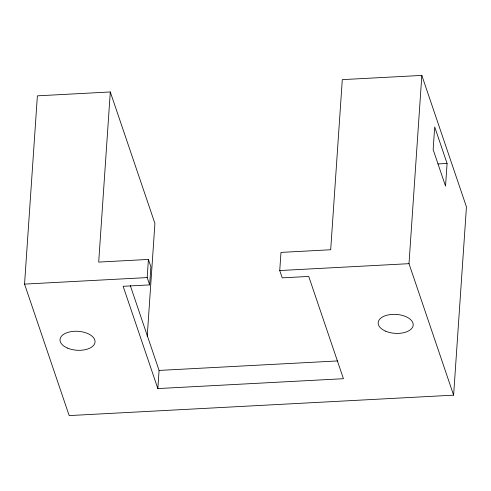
<?xml version="1.0" encoding="UTF-8"?>
<svg xmlns="http://www.w3.org/2000/svg" width="491" height="491" viewBox="0 0 491 491"><rect width="100%" height="100%" fill="white"/><g stroke="black" fill="none" stroke-linecap="round" stroke-linejoin="round"><path stroke-width="0.74" d="M110.297 91.964L98.697 262.084L148.411 259.438L150.89 266.748L149.657 284.89L123.143 286.302L157.844 388.571L343.436 378.708L308.735 276.439L282.221 277.851L279.741 270.541L280.981 252.399L330.695 249.753L342.295 79.634L421.83 75.411L466.45 206.895L453.616 395.163L69.17 415.589L24.55 284.105L37.384 95.837L110.297 91.964L154.917 223.448L147.22 336.353M149.657 284.89L147.177 277.587L148.411 259.438M157.844 388.571L159.078 370.423L130.287 285.559M453.616 395.163L408.997 263.673L421.83 75.411M447.086 163.454L445.54 186.132L433.148 149.608L434.695 126.93L447.086 163.454L437.941 163.939M24.55 284.105L147.177 277.587M279.741 270.541L408.997 263.673M159.078 370.423L337.802 360.928M385.779 331.241A17.559 9.489 3.9 0 0 413.164 325.447A17.559 9.489 3.9 0 0 388.111 314.94A17.559 9.489 3.9 0 0 385.779 331.241M67.617 348.144A17.559 9.489 3.9 0 0 95.002 342.356A17.559 9.489 3.9 0 0 69.949 331.848A17.559 9.489 3.9 0 0 67.617 348.144"/></g></svg>
